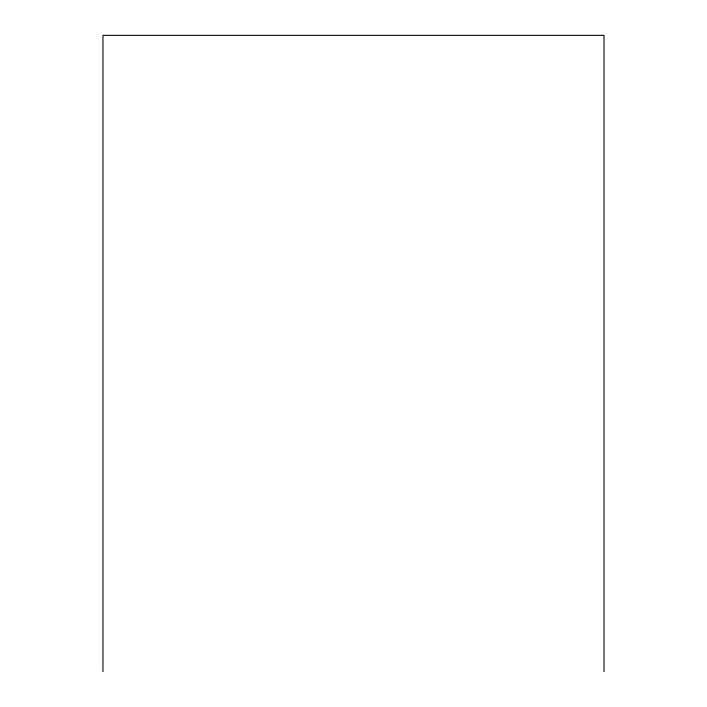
<?xml version="1.0" encoding="UTF-8"?>
<svg xmlns="http://www.w3.org/2000/svg" width="707" height="707" viewBox="0 0 707 707"><rect width="100%" height="100%" fill="white"/><g stroke="black" fill="none" stroke-linecap="round" stroke-linejoin="round"><path stroke-width="1.06" d="M604.025 671.65L604.025 35.35L102.975 35.35L102.975 671.65"/></g></svg>
